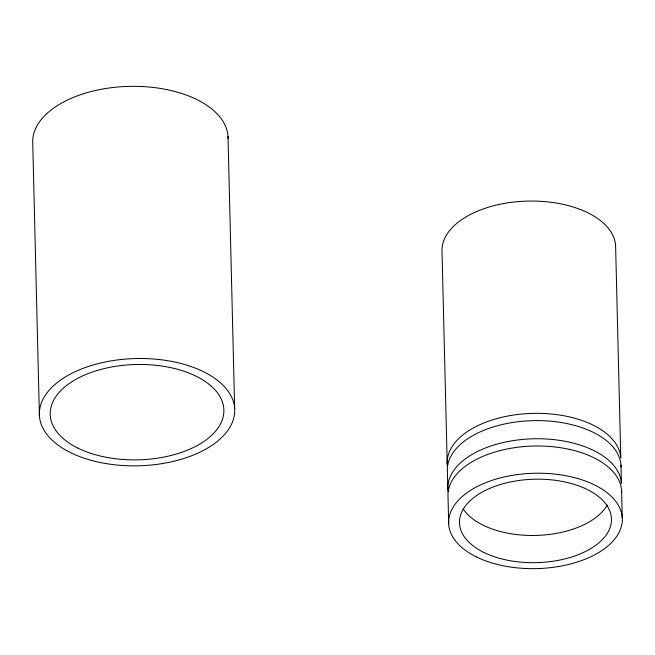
<?xml version="1.0" encoding="UTF-8"?>
<svg xmlns="http://www.w3.org/2000/svg" width="655" height="655" viewBox="0 0 655 655"><rect width="100%" height="100%" fill="white"/><g stroke="black" fill="none" stroke-linecap="round" stroke-linejoin="round"><path stroke-width="0.98" d="M620.965 465.115L621.407 483.259A86.861 47.684 -1.4 0 0 529.756 438.924A86.861 47.684 -1.4 0 0 448.036 491.561M621.587 490.513L622.25 517.728M447.218 464.264L442.027 251.978A86.861 47.684 -1.4 0 1 525.678 201.159A86.861 47.684 -1.4 0 1 615.602 245.568L620.784 457.853A86.861 47.684 -1.4 0 0 529.134 413.518A86.861 47.684 -1.4 0 0 447.414 466.163M447.84 489.662L447.398 471.518A86.861 47.684 -1.4 0 1 532.785 420.649A86.861 47.684 -1.4 0 1 621.022 467.015M448.683 524.139L448.02 496.916A86.861 47.684 -1.4 0 1 533.399 446.047A86.861 47.684 -1.4 0 1 621.644 492.421M228.014 136.412L234.662 408.573M39.398 415.778L32.75 143.625A97.718 53.644 -1.4 0 1 128.667 86.394A97.718 53.644 -1.4 0 1 228.079 138.41M607.259 505.054A76.005 41.724 -1.4 0 1 536.011 535.43A76.005 41.724 -1.4 0 1 463.11 508.779M70.494 452.605A97.718 53.644 -1.4 0 0 232.255 422.557A97.718 53.644 -1.4 0 0 108.362 361.372A97.718 53.644 -1.4 0 0 70.494 452.605M77.888 448.11A86.861 47.684 -1.4 0 0 221.668 421.411A86.861 47.684 -1.4 0 0 111.547 367.013A86.861 47.684 -1.4 0 0 77.888 448.11M476.316 556.865A86.861 47.684 -1.4 0 0 620.105 530.165A86.861 47.684 -1.4 0 0 509.975 475.767A86.861 47.684 -1.4 0 0 476.316 556.865M483.709 552.37A76.005 41.724 -1.4 0 0 609.527 529.011A76.005 41.724 -1.4 0 0 513.16 481.417A76.005 41.724 -1.4 0 0 483.709 552.37"/></g></svg>
